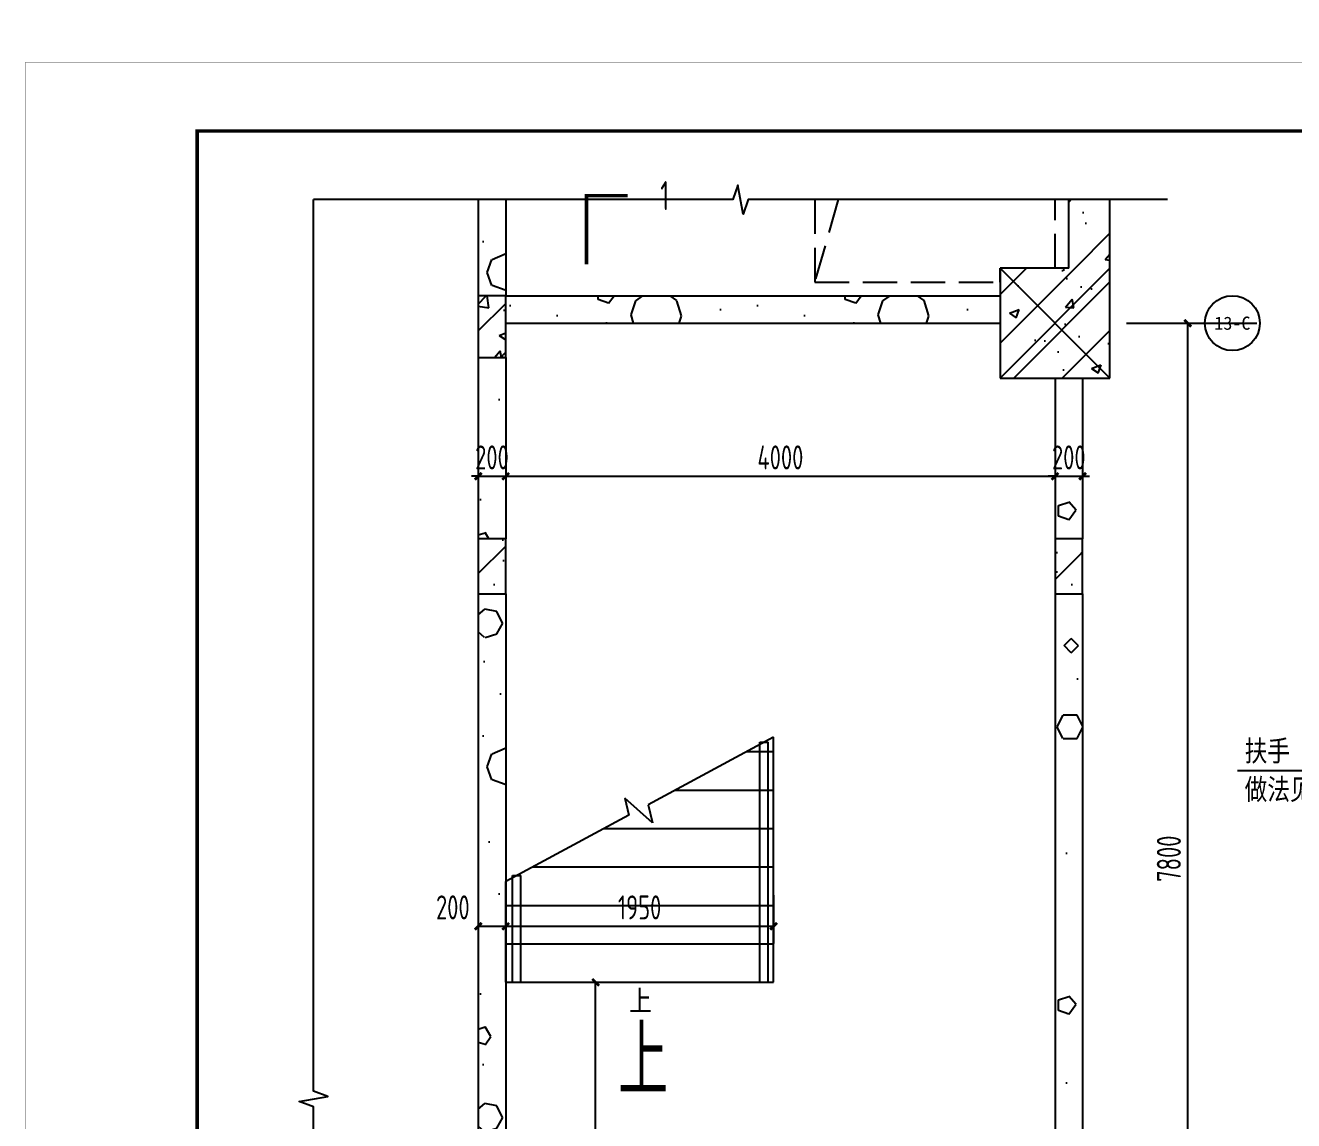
# Model space of a CAD drawing. Extents: x 116425 to 211028, y 11881 to 56060.
# Drawn here: x 116425 to 125660, y 37250 to 45227 of the extents above; entities that cross this region are included whole.
import ezdxf
from ezdxf.enums import TextEntityAlignment as Align
from ezdxf.xclip import XClip

# ---------------------------------------------------------------- set-up
doc = ezdxf.new("R2010")
doc.units = 0
doc.header["$LTSCALE"] = 1000
doc.header["$MEASUREMENT"] = 0
doc.header["$XCLIPFRAME"] = 0
doc.linetypes.add('104-13 B2核心筒$0$DASH', pattern=[0.35, 0.25, -0.1])
doc.linetypes.add('X-104 13#平面$0$DOTE', pattern=[2.42, 2, -0.2, 0.02, -0.2])
for name, color, linetype in [('01-标注_尺寸', 124, 'Continuous'), ('01-标注_符号', 200, 'Continuous'), ('01-标注_轴线坐标', 132, 'Continuous'), ('02-TEXT_标注', 130, 'Continuous'), ('02-TEXT_轴号', 7, 'Continuous'), ('104-13 B2核心筒$0$05-填充_天正', 26, 'Continuous'), ('104-13 B2核心筒$0$A-E_栏杆', 232, 'Continuous'), ('104-13 B2核心筒$0$A-E_电梯', 171, 'Continuous'), ('104-13 B2核心筒$0$A-TECH_结构', 21, 'Continuous'), ('104-13 B2核心筒$0$A_STR-砌块墙', 121, 'Continuous'), ('104-13 B2核心筒$0$A_STR-砼墙', 51, 'Continuous'), ('104-13 B2核心筒$0$A_STR-砼柱', 51, 'Continuous'), ('104-13 B2核心筒$0$PUB_TEXT', 7, 'Continuous'), ('X-104 13#平面$0$A_AXIS-轴线', 36, 'X-104 13#平面$0$DOTE')]:
    doc.layers.add(name, color=color, linetype=linetype)
doc.layers.add('104-13 B0核心筒$0$04-不打印_辅助线', color=165, linetype='Continuous', plot=False)
doc.layers.add('104-13 B2核心筒$0$04-不打印_辅助线', color=165, linetype='Continuous', plot=False)
doc.styles.add('104-13 B2核心筒$0$_TCH_DIM', font='SIMPLEX', dxfattribs={"bigfont": 'GBCBIG'})
doc.styles.add('_TCH_AXIS', font='STXIHEI_0.TTF', dxfattribs={"width": 0.75})
doc.styles.add('_TCH_DIM', font='ros1.shx', dxfattribs={"bigfont": 'jd.shx'})
doc.styles.add('_TCH_DIM_T3', font='ROS1', dxfattribs={"width": 0.8, "bigfont": 'JD'})
doc.styles.add('_TCH_LABEL', font='ros1.shx', dxfattribs={"bigfont": 'jd.shx'})
doc.dimstyles.new('_TCH_ARCH&&50', dxfattribs={"dimtxt": 175, "dimasz": 50, "dimexe": 125, "dimexo": 150, "dimgap": 50, "dimtad": 1, "dimdec": 0, "dimzin": 0, "dimdsep": 46, "dimtxsty": '_TCH_DIM_T3', "dimblk": 'ARCHTICK', "dimcen": 0.09, "dimclrt": 7, "dimazin": 2, "dimtfac": 1, "dimtdec": 0, "dimtix": 1, "dimtmove": 2, "dimatfit": 3, "dimfxl": 0, "dimtolj": 1, "dimtzin": 0, "dimarcsym": 0})
pattern_1 = [(45, (0, 0), (-176.7767, 176.7767), []), (50, (0, 0), (717.26, -62.752), [75, -825]), (355, (0, 0), (-138.751, 752.192), [60, -660]), (100.4514, (59.8, -5.2), (578.509, 689.4395), [63.74, -701.142]), (46.1842, (0, 200), (1067.241, -165.519), [112.5, -1237.5]), (96.6356, (88.9, 186.2), (934.663, 974.118), [95.61, -1051.713]), (351.1842, (0, 200), (934.662, 974.119), [90, -990]), (21, (100, 150), (596.907, -402.619), [75, -825]), (326, (100, 150), (243.315, 725.15), [60, -660]), (71.4514, (149.74, 116.45), (840.223, 322.5305), [63.74, -701.142]), (37.5, (0, 0), (12.1599, 332.8939), [0, -652, 0, -670, 0, -662.5]), (7.5, (0, 0), (263.0695, 394.4117), [0, -382, 0, -637, 0, -252.5]), (327.5, (-223, 0), (533.8224, -22.5549), [0, -250, 0, -780, 0, -1035]), (317.5, (-323, 0), (583.186, 100.105), [0, -325, 0, -518, 0, -735])]
pattern_2 = [(0, (531, -549), (900, 1800), [0, -1800]), (0, (-522, -792), (900, 1800), [0, -1800]), (0, (63, -810), (900, 1800), [0, -1800]), (0, (702, -279), (900, 1800), [0, -1800]), (0, (-45, -900), (900, 1800), [0, -1800]), (0, (882, 855), (900, 1800), [0, -1800]), (0, (333, 711), (900, 1800), [0, -1800]), (0, (621, 486), (900, 1800), [0, -1800]), (0, (-846, 450), (900, 1800), [0, -1800]), (0, (36, 369), (900, 1800), [0, -1800]), (0, (-306, -90), (900, 1800), [0, -1800]), (0, (-288, -765), (900, 1800), [0, -1800]), (0, (387, -837), (900, 1800), [0, -1800]), (0, (882, -45), (900, 1800), [0, -1800]), (0, (-801, -324), (900, 1800), [0, -1800]), (0, (-648, -18), (900, 1800), [0, -1800]), (0, (54, -144), (900, 1800), [0, -1800]), (0, (-198, -405), (900, 1800), [0, -1800]), (0, (-342, 189), (900, 1800), [0, -1800]), (0, (-117, 864), (900, 1800), [0, -1800]), (0, (-729, -702), (900, 1800), [0, -1800]), (0, (261, 495), (900, 1800), [0, -1800]), (0, (-576, 522), (900, 1800), [0, -1800]), (0, (-720, 756), (900, 1800), [0, -1800]), (130.6013, (771.43, 291.43), (-4499.99995, 5400.00002), [79.025, -33111.333]), (18.43495, (642.86, 325.71), (4500, 1800), [81.316, -11302.884]), (90, (642.9, 248.6), (900, 1800), [77.143, -3522.857]), (161.56505, (720, 222.86), (-4500, 1799.9999), [81.316, -11302.884]), (53.1301, (720, 222.86), (900, 1800), [85.714, -8914.285]), (135, (788.6, -694.3), (-900, 1800), [72.73, -5018.44]), (45, (685.7, -694.3), (900, 1800), [72.73, -5018.44]), (135, (737.14, -745.7), (-900, 1800), [72.73, -5018.44]), (45, (737.14, -745.7), (900, 1800), [72.73, -5018.44]), (116.565, (-77.1, 514.3), (-0.0002, 3600), [95.83, -1916.63]), (180, (-120, 600), (-900, 1800), [102.857, -1697.143]), (63.435, (-265.7, 514.3), (8e-06, 3600), [95.83, -1916.63]), (116.565, (-222.9, 428.6), (-0.0002, 3600), [95.83, -1916.63]), (0, (-222.9, 428.6), (900, 1800), [102.857, -1697.143]), (63.435, (-120, 428.6), (8e-06, 3600), [95.83, -1916.63]), (107.10273, (600, -94.286), (-2699.9999, 9000.000015), [116.584, -48848.707]), (143.97263, (565.71, 17.14), (-17099.99978, 12600), [116.584, -24366.06]), (180, (471.4, 85.7), (-900, 1800), [111.43, -1688.57]), (36.02737, (265.71, 17.14), (17099.99987, 12599.99986), [116.584, -24366.06]), (71.56505, (231.43, -85.7), (2700, 9000), [108.42, -11275.78]), (107.10273, (265.714, -197.14), (-2699.9999, 9000.000015), [116.584, -48848.707]), (143.97263, (360, -265.71), (-17099.99978, 12600), [116.584, -24366.06]), (0, (360, -265.7), (900, 1800), [111.43, -1688.57]), (36.02737, (471.43, -265.71), (17099.99987, 12599.99986), [116.584, -24366.06]), (71.56505, (565.71, -197.14), (2700, 9000), [108.42, -11275.78]), (150.2551, (617.14, 745.71), (-2700, 1800), [69.105, -14442.96]), (90, (557.1, 711.4), (900, 1800), [68.57, -3531.43]), (29.7449, (557.14, 711.43), (2700, 1800), [69.105, -14442.96]), (116.565, (197.1, -531.4), (-0.0002, 3600), [95.83, -1916.63]), (168.69007, (154.29, -445.71), (-8100, 1799.99995), [87.41, -18269.056]), (41.18593, (0, -488.57), (22499.99986, 19799.99983), [91.116, -38177.406]), (90, (0, -574.3), (900, 1800), [85.714, -3514.285]), (138.81407, (68.57, -634.286), (-22499.9996, 19800.00013), [91.116, -38177.406]), (16.69924, (68.57, -634.286), (29699.99978, 8999.9999), [89.488, -37495.613]), (60.9454, (154.29, -608.57), (900, 1799.99998), [88.248, -36976.02]), (109.9831, (-557.14, 222.86), (-4500.00002, 12599.99997), [100.326, -42036.592]), (155.55605, (-591.43, 317.14), (-11700.000045, 5399.99989), [103.57, -43395.394]), (24.44395, (-780, 317.14), (11700.00001, 5399.99997), [103.57, -43395.394]), (70.0169, (-814.286, 222.86), (4500.00001, 12599.99997), [100.326, -42036.592]), (109.9831, (-780, 128.57), (-4500.00002, 12599.99997), [100.326, -42036.592]), (160.0169, (-685.71, 94.29), (-4500, 1799.9999), [100.326, -20968.132]), (19.9831, (-685.71, 94.29), (4499.99998, 1800), [100.326, -20968.132]), (70.0169, (-591.43, 128.57), (4500.00001, 12599.99997), [100.326, -42036.592]), (122.0054, (111.43, 60), (-900.0001, 1799.9999), [80.863, -16900.3]), (18.43495, (-8.57, 102.86), (4500, 1800), [81.316, -11302.884]), (90, (-8.6, 25.7), (900, 1800), [77.143, -3522.857]), (161.56505, (68.57, 0), (-4500, 1799.9999), [81.316, -11302.884]), (54.46232, (68.57, 0), (6299.99999, 8999.99999), [73.734, -30894.635]), (116.565, (-411.4, -377.1), (-0.0002, 3600), [95.83, -1916.63]), (180, (-454.3, -291.4), (-900, 1800), [94.286, -1705.714]), (59.03624, (-600, -377.14), (900, 1800), [99.96, -20891.466]), (120.96376, (-548.57, -462.86), (-900.00012, 1799.9999), [99.96, -20891.466]), (0, (-548.6, -462.9), (900, 1800), [94.286, -1705.714]), (63.435, (-454.3, -462.9), (8e-06, 3600), [95.83, -1916.63])]

# ---------------------------------------------------------------- blocks, each defined once
blk = doc.blocks.new('图框-A1')
at = {"const_width": 0.05}
blk.add_lwpolyline([(0, 0), (841, 0), (841, 594), (0, 594)], close=True, dxfattribs=at)
blk = doc.blocks.new('X-104 13#平面$0$轴网')
at = {"layer": 'X-104 13#平面$0$A_AXIS-轴线', "linetype": 'X-104 13#平面$0$DOTE'}
blk.add_line((60408.4, 18000), (-2925, 18000), dxfattribs=at)
blk = doc.blocks.new('X-104 13#平面')
at = {"xscale": 100, "yscale": 100, "zscale": 100}
blk.add_blockref('图框-A1', (-10634.5, -20285.2), dxfattribs=at)
blk.add_blockref('X-104 13#平面$0$轴网', (0, 0))
blk = doc.blocks.new('104 轴线')
for p, q in [((-279783.4, 168880), (-234647.1, 97918.6)), ((-135018.2, 70749.2), (-270908.3, 141489.2))]:
    blk.add_line(p, q)
blk = doc.blocks.new('104-13 B0核心筒')
at = {"layer": '104-13 B0核心筒$0$04-不打印_辅助线'}
ref = blk.add_blockref('104 轴线', (287655.8, 163436.6), dxfattribs=dict(at, rotation=57.54087654753761))
XClip(ref).set_block_clipping_path([(-308258.2439484803, 159880.9876684749), (-256882.7738956955, 79110.5487782021), (-223300.1845035219, 100471.3503204154), (-274675.6545563068, 181241.7892106881)])
blk = doc.blocks.new('104-13 B2核心筒')
at = {"layer": '104-13 B2核心筒$0$05-填充_天正'}
h = blk.add_hatch(dxfattribs=at)
h.set_pattern_fill('加气混凝土', color=256, scale=150, style=0)
h.set_pattern_definition(pattern_2)
h.paths.add_polyline_path([(53500, 18200), (53700, 18200), (53700, 19200), (53633.3, 19333.3), (53500, 19300)])
h = blk.add_hatch(dxfattribs=at)
h.set_pattern_fill('钢筋混凝土', color=256, scale=150, style=0)
h.set_pattern_definition([(45, (0, 0), (-265.165, 265.165), []), (50, (0, 0), (1075.89, -94.128), [112.5, -1237.5]), (355, (0, 0), (-208.127, 1128.288), [90, -990]), (100.4514, (89.7, -7.8), (867.764, 1034.16), [95.61, -1051.713]), (46.1842, (0, 300), (1600.862, -248.279), [168.75, -1856.25]), (96.6356, (133.4, 279.3), (1401.994, 1461.177), [143.415, -1577.57]), (351.1842, (0, 300), (1401.993, 1461.18), [135, -1485]), (21, (150, 225), (895.36, -603.928), [112.5, -1237.5]), (326, (150, 225), (364.973, 1087.725), [90, -990]), (71.4514, (224.6, 174.7), (1260.334, 483.796), [95.61, -1051.713]), (37.5, (0, 0), (18.2398, 499.3408), [0, -978, 0, -1005, 0, -993.75]), (7.5, (0, 0), (394.6043, 591.6176), [0, -573, 0, -955.5, 0, -378.75]), (327.5, (-334.5, 0), (800.7337, -33.8323), [0, -375, 0, -1170, 0, -1552.5]), (317.5, (-484.5, 0), (874.779, 150.1575), [0, -487.5, 0, -777, 0, -1102.5])])
h.paths.add_polyline_path([(58100, 19200), (57800, 19200), (57800, 18400), (58100, 18400)])
h = blk.add_hatch(dxfattribs=at)
h.set_pattern_fill('钢筋混凝土', color=256, scale=100, style=0)
h.set_pattern_definition(pattern_1)
h.paths.add_polyline_path([(57300, 17600), (58100, 17600), (58100, 18400), (57300, 18400)])
h = blk.add_hatch(dxfattribs=at)
h.set_pattern_fill('钢筋混凝土', color=256, scale=100, style=0)
h.set_pattern_definition(pattern_1)
h.paths.add_polyline_path([(53500, 17750), (53700, 17750), (53700, 18200), (53500, 18200)])
h = blk.add_hatch(dxfattribs=at)
h.set_pattern_fill('加气混凝土', color=256, scale=150, style=0)
h.set_pattern_definition(pattern_2)
h.paths.add_polyline_path([(57300, 18000), (57300, 18200), (53700, 18200), (53700, 18000)])
h = blk.add_hatch(dxfattribs=at)
h.set_pattern_fill('加气混凝土', color=256, scale=150, style=0)
h.set_pattern_definition(pattern_2)
h.paths.add_polyline_path([(53500, 16430), (53700, 16430), (53700, 17750), (53500, 17750)])
h = blk.add_hatch(dxfattribs=at)
h.set_pattern_fill('加气混凝土', color=256, scale=150, style=0)
h.set_pattern_definition(pattern_2)
h.paths.add_polyline_path([(57700, 16430), (57900, 16430), (57900, 17600), (57700, 17600)])
h = blk.add_hatch(dxfattribs=at)
h.set_pattern_fill('钢筋混凝土', color=256, scale=100, style=0)
h.set_pattern_definition(pattern_1)
h.paths.add_polyline_path([(53500, 16030), (53700, 16030), (53700, 16430), (53500, 16430)])
h = blk.add_hatch(dxfattribs=at)
h.set_pattern_fill('钢筋混凝土', color=256, scale=100, style=0)
h.set_pattern_definition(pattern_1)
h.paths.add_polyline_path([(57700, 16030), (57900, 16030), (57900, 16430), (57700, 16430)])
h = blk.add_hatch(dxfattribs=at)
h.set_pattern_fill('加气混凝土', color=256, scale=150, style=0)
h.set_pattern_definition(pattern_2)
h.paths.add_polyline_path([(53700, 16030), (53500, 16030), (53500, 11150), (53566.7, 11050), (53700, 11050)])
h = blk.add_hatch(dxfattribs=at)
h.set_pattern_fill('加气混凝土', color=256, scale=150, style=0)
h.set_pattern_definition(pattern_2)
h.paths.add_polyline_path([(57900, 16030), (57700, 16030), (57700, 10200), (57740, 10100), (57900, 10100)])
at = {"layer": '104-13 B2核心筒$0$04-不打印_辅助线'}
for p, q in [((57300, 17600), (58100, 18400)), ((57300, 18400), (58100, 17600))]:
    blk.add_line(p, q, dxfattribs=at)
at = {"layer": '104-13 B2核心筒$0$A-E_栏杆'}
for p, q in [((55550, 13200), (55550, 14948.2)), ((55550, 14948.2), (55610, 14948.2)), ((55610, 13200), (55610, 14948.2)), ((53750, 13200), (53750, 13977.2)), ((53750, 13977.2), (53810, 13977.2)), ((53810, 13200), (53810, 13977.2)), ((53750, 13200), (53810, 13200)), ((55550, 13200), (55610, 13200))]:
    blk.add_line(p, q, dxfattribs=at)
at = {"layer": '104-13 B2核心筒$0$A-E_电梯'}
for p, q in [((55650, 14986), (54736.5, 14493.2)), ((55650, 13200), (55650, 14986)), ((55453.5, 14880), (55650, 14880)), ((54934.5, 14600), (55650, 14600)), ((54767.7, 14361.8), (54566.7, 14540.6)), ((54566.7, 14540.6), (54595.9, 14417.3)), ((54595.9, 14417.3), (53700, 13934)), ((54736.5, 14493.2), (54767.7, 14361.8)), ((54415.5, 14320), (55650, 14320)), ((53896.5, 14040), (55650, 14040)), ((53700, 13200), (53700, 13934)), ((53700, 13760), (55650, 13760)), ((53700, 13480), (55650, 13480)), ((53700, 13200), (55650, 13200))]:
    blk.add_line(p, q, dxfattribs=at)
at = {"layer": '104-13 B2核心筒$0$A-TECH_结构', "linetype": '104-13 B2核心筒$0$DASH'}
blk.add_lwpolyline([(57700, 19200), (56158.6, 19031.6), (55950, 18300)], dxfattribs=at)
blk.add_lwpolyline([(55950, 18300), (57300, 18300), (57300, 18400, -0.670877), (57300, 18400, -0.000065), (57700, 18400), (57700, 18848), (57700, 19200), (55950, 19200)], format="xyb", close=True, dxfattribs=at)
at = {"layer": '104-13 B2核心筒$0$A_STR-砌块墙'}
for p, q in [((53500, 19300), (53500, 18200)), ((53700, 19200), (53700, 18200)), ((53700, 18200), (57300, 18200)), ((53700, 18000), (57300, 18000)), ((53500, 17750), (53500, 16430)), ((53700, 17750), (53700, 16430)), ((57700, 17600), (57700, 16430)), ((57900, 17600), (57900, 16430)), ((53500, 16030), (53500, 11150)), ((53700, 16030), (53700, 11050)), ((57700, 16030), (57700, 10200)), ((57900, 16030), (57900, 10100))]:
    blk.add_line(p, q, dxfattribs=at)
at = {"layer": '104-13 B2核心筒$0$A_STR-砼墙'}
for p, q in [((57800, 18400), (57800, 19200)), ((58100, 18400), (58100, 19200))]:
    blk.add_line(p, q, dxfattribs=at)
at = {"layer": '104-13 B2核心筒$0$A_STR-砼柱'}
for p, q in [((57800, 18400), (57300, 18400)), ((57300, 18400), (57300, 17600)), ((58100, 17600), (58100, 18400)), ((53700, 18200), (53500, 18200)), ((53500, 18200), (53500, 17750)), ((53700, 17750), (53700, 18200)), ((53500, 17750), (53700, 17750)), ((57300, 17600), (58100, 17600)), ((53700, 16430), (53500, 16430)), ((53500, 16430), (53500, 16030)), ((53700, 16030), (53700, 16430)), ((57900, 16430), (57700, 16430)), ((57700, 16430), (57700, 16030)), ((57900, 16030), (57900, 16430)), ((53500, 16030), (53700, 16030)), ((57700, 16030), (57900, 16030))]:
    blk.add_line(p, q, dxfattribs=at)
at = {"layer": '104-13 B2核心筒$0$PUB_TEXT', "style": '104-13 B2核心筒$0$_TCH_DIM'}
blk.add_text('上', height=506.4, dxfattribs=at).set_placement((54518.6, 12377.5))
blk = doc.blocks.new('图框-A1+1-4')
for points, const_width in [([(0, 0), (1051, 0), (1051, 594), (0, 594)], 0.05), ([(976, 584), (25, 584), (25, 10), (976, 10)], 0.5)]:
    blk.add_lwpolyline(points, close=True, dxfattribs=dict(const_width=const_width))
blk = doc.blocks.new('_ArchTick')
at = {"color": 0, "linetype": 'ByBlock', "const_width": 0.4}
blk.add_lwpolyline([(-0.5, -0.5), (0.5, 0.5)], dxfattribs=at)
blk = doc.blocks.new('*D466')
at = {"layer": '01-标注_尺寸', "color": 0, "lineweight": -2, "transparency": 16777216}
for p, q in [((124467.3, 43058.1), (125014.1, 43058.1)), ((124889.1, 35258.1), (124889.1, 43058.1)), ((124467.3, 35258.1), (125014.1, 35258.1))]:
    blk.add_line(p, q, dxfattribs=at)
at = {"layer": 'Defpoints', "color": 0, "transparency": 16777216}
for p in [(124317.3, 43058.1), (124889.1, 43058.1), (124317.3, 35258.1)]:
    blk.add_point(p, dxfattribs=at)
at = {"layer": '01-标注_尺寸', "color": 0, "lineweight": -2, "transparency": 16777216, "xscale": 50, "yscale": 50, "zscale": 50}
for p, rotation in [((124889.1, 43058.1), 90), ((124889.1, 35258.1), 270)]:
    blk.add_blockref('_ArchTick', p, dxfattribs=dict(at, rotation=rotation))
at = {"layer": '01-标注_尺寸', "color": 7, "transparency": 16777216, "insert": (124751.6, 39158.1), "char_height": 175, "attachment_point": 5, "rotation": 90, "style": '_TCH_DIM_T3'}
blk.add_mtext('\\A1;7800', dxfattribs=at)
blk = doc.blocks.new('*D470')
at = {"layer": '01-标注_尺寸', "color": 0, "lineweight": -2, "transparency": 16777216}
for p, q in [((123922.9, 42508.1), (123922.9, 41817.9)), ((124122.9, 42508.1), (124122.9, 41817.9)), ((123922.9, 41942.9), (123872.9, 41942.9)), ((123922.9, 41942.9), (124122.9, 41942.9)), ((124122.9, 41942.9), (124172.9, 41942.9))]:
    blk.add_line(p, q, dxfattribs=at)
at = {"layer": 'Defpoints', "color": 0, "transparency": 16777216}
for p in [(123922.9, 42658.1), (124122.9, 42658.1), (124122.9, 41942.9)]:
    blk.add_point(p, dxfattribs=at)
at = {"layer": '01-标注_尺寸', "color": 0, "lineweight": -2, "transparency": 16777216, "xscale": 50, "yscale": 50, "zscale": 50}
blk.add_blockref('_ArchTick', (123922.9, 41942.9), dxfattribs=at)
at = {"layer": '01-标注_尺寸', "color": 0, "lineweight": -2, "transparency": 16777216, "xscale": 50, "yscale": 50, "zscale": 50, "rotation": 180}
blk.add_blockref('_ArchTick', (124122.9, 41942.9), dxfattribs=at)
at = {"layer": '01-标注_尺寸', "color": 7, "transparency": 16777216, "insert": (124022.9, 42080.4), "char_height": 175, "attachment_point": 5, "style": '_TCH_DIM_T3'}
blk.add_mtext('\\A1;200', dxfattribs=at)
blk = doc.blocks.new('*D471')
at = {"layer": '01-标注_尺寸', "color": 0, "lineweight": -2, "transparency": 16777216}
for p, q in [((119922.9, 42508.1), (119922.9, 41817.9)), ((123922.9, 42508.1), (123922.9, 41817.9)), ((119922.9, 41942.9), (123922.9, 41942.9))]:
    blk.add_line(p, q, dxfattribs=at)
at = {"layer": 'Defpoints', "color": 0, "transparency": 16777216}
for p in [(119922.9, 42658.1), (123922.9, 42658.1), (123922.9, 41942.9)]:
    blk.add_point(p, dxfattribs=at)
at = {"layer": '01-标注_尺寸', "color": 0, "lineweight": -2, "transparency": 16777216, "xscale": 50, "yscale": 50, "zscale": 50, "rotation": 180}
blk.add_blockref('_ArchTick', (119922.9, 41942.9), dxfattribs=at)
at = {"layer": '01-标注_尺寸', "color": 0, "lineweight": -2, "transparency": 16777216, "xscale": 50, "yscale": 50, "zscale": 50}
blk.add_blockref('_ArchTick', (123922.9, 41942.9), dxfattribs=at)
at = {"layer": '01-标注_尺寸', "color": 7, "transparency": 16777216, "insert": (121922.9, 42080.4), "char_height": 175, "attachment_point": 5, "style": '_TCH_DIM_T3'}
blk.add_mtext('\\A1;4000', dxfattribs=at)
blk = doc.blocks.new('*D472')
at = {"layer": '01-标注_尺寸', "color": 0, "lineweight": -2, "transparency": 16777216}
for p, q in [((119722.9, 42508.1), (119722.9, 41817.9)), ((119922.9, 42508.1), (119922.9, 41817.9)), ((119722.9, 41942.9), (119672.9, 41942.9)), ((119722.9, 41942.9), (119922.9, 41942.9)), ((119922.9, 41942.9), (119972.9, 41942.9))]:
    blk.add_line(p, q, dxfattribs=at)
at = {"layer": 'Defpoints', "color": 0, "transparency": 16777216}
for p in [(119722.9, 42658.1), (119922.9, 42658.1), (119922.9, 41942.9)]:
    blk.add_point(p, dxfattribs=at)
at = {"layer": '01-标注_尺寸', "color": 0, "lineweight": -2, "transparency": 16777216, "xscale": 50, "yscale": 50, "zscale": 50}
blk.add_blockref('_ArchTick', (119722.9, 41942.9), dxfattribs=at)
at = {"layer": '01-标注_尺寸', "color": 0, "lineweight": -2, "transparency": 16777216, "xscale": 50, "yscale": 50, "zscale": 50, "rotation": 180}
blk.add_blockref('_ArchTick', (119922.9, 41942.9), dxfattribs=at)
at = {"layer": '01-标注_尺寸', "color": 7, "transparency": 16777216, "insert": (119822.9, 42080.4), "char_height": 175, "attachment_point": 5, "style": '_TCH_DIM_T3'}
blk.add_mtext('\\A1;200', dxfattribs=at)
blk = doc.blocks.new('*D615')
at = {"layer": '01-标注_尺寸', "color": 0, "lineweight": -2, "transparency": 16777216}
for p, q in [((120182.9, 38258.1), (120702.5, 38258.1)), ((120577.5, 34058.1), (120577.5, 38258.1)), ((120182.9, 34058.1), (120702.5, 34058.1))]:
    blk.add_line(p, q, dxfattribs=at)
at = {"layer": 'Defpoints', "color": 0, "transparency": 16777216}
for p in [(120032.9, 38258.1), (120577.5, 38258.1), (120032.9, 34058.1)]:
    blk.add_point(p, dxfattribs=at)
at = {"layer": '01-标注_尺寸', "color": 0, "lineweight": -2, "transparency": 16777216, "xscale": 50, "yscale": 50, "zscale": 50}
for p, rotation in [((120577.5, 38258.1), 90), ((120577.5, 34058.1), 270)]:
    blk.add_blockref('_ArchTick', p, dxfattribs=dict(at, rotation=rotation))
at = {"layer": '01-标注_尺寸', "color": 7, "transparency": 16777216, "insert": (120440, 36158.1), "char_height": 175, "attachment_point": 5, "rotation": 90, "style": '_TCH_DIM_T3'}
blk.add_mtext('\\A1;4200', dxfattribs=at)
blk = doc.blocks.new('*D620')
at = {"layer": '01-标注_尺寸', "color": 0, "lineweight": -2, "transparency": 16777216}
for p, q in [((119922.9, 38893.2), (119922.9, 38540.8)), ((121872.9, 38893.2), (121872.9, 38540.8)), ((119922.9, 38665.8), (121872.9, 38665.8))]:
    blk.add_line(p, q, dxfattribs=at)
at = {"layer": 'Defpoints', "color": 0, "transparency": 16777216}
for p in [(119922.9, 39043.2), (121872.9, 39043.2), (121872.9, 38665.8)]:
    blk.add_point(p, dxfattribs=at)
at = {"layer": '01-标注_尺寸', "color": 0, "lineweight": -2, "transparency": 16777216, "xscale": 50, "yscale": 50, "zscale": 50, "rotation": 180}
blk.add_blockref('_ArchTick', (119922.9, 38665.8), dxfattribs=at)
at = {"layer": '01-标注_尺寸', "color": 0, "lineweight": -2, "transparency": 16777216, "xscale": 50, "yscale": 50, "zscale": 50}
blk.add_blockref('_ArchTick', (121872.9, 38665.8), dxfattribs=at)
at = {"layer": '01-标注_尺寸', "color": 7, "transparency": 16777216, "insert": (120897.9, 38803.3), "char_height": 175, "attachment_point": 5, "style": '_TCH_DIM_T3'}
blk.add_mtext('\\A1;1950', dxfattribs=at)
blk = doc.blocks.new('*D621')
at = {"layer": '01-标注_尺寸', "color": 0, "lineweight": -2, "transparency": 16777216}
for p, q in [((119722.9, 38893.2), (119722.9, 38540.8)), ((119922.9, 38893.2), (119922.9, 38540.8)), ((119722.9, 38665.8), (119922.9, 38665.8))]:
    blk.add_line(p, q, dxfattribs=at)
at = {"layer": 'Defpoints', "color": 0, "transparency": 16777216}
for p in [(119722.9, 39043.2), (119922.9, 39043.2), (119922.9, 38665.8)]:
    blk.add_point(p, dxfattribs=at)
at = {"layer": '01-标注_尺寸', "color": 0, "lineweight": -2, "transparency": 16777216, "xscale": 50, "yscale": 50, "zscale": 50, "rotation": 180}
blk.add_blockref('_ArchTick', (119722.9, 38665.8), dxfattribs=at)
at = {"layer": '01-标注_尺寸', "color": 0, "lineweight": -2, "transparency": 16777216, "xscale": 50, "yscale": 50, "zscale": 50}
blk.add_blockref('_ArchTick', (119922.9, 38665.8), dxfattribs=at)
at = {"layer": '01-标注_尺寸', "color": 7, "transparency": 16777216, "insert": (119537.9, 38803.3), "char_height": 175, "attachment_point": 5, "style": '_TCH_DIM_T3'}
blk.add_mtext('\\A1;200', dxfattribs=at)

msp = doc.modelspace()

# ---------------------------------------------------------------- linework, layer by layer
at = {"layer": '01-标注_符号'}
msp.add_line((126862.3, 39798.1), (125250.9, 39798.1), dxfattribs=at)
for points in [[(124742.6, 43958.1), (121689, 43958.1), (121650.8, 43853.1), (121613.8, 44063.1), (121576.5, 43958.1), (118522.9, 43958.1)], [(118522.9, 30858.1), (118522.9, 37351.9), (118417.9, 37390.1), (118627.9, 37427.1), (118522.9, 37464.4), (118522.9, 43958.1)]]:
    msp.add_lwpolyline(points, dxfattribs=at)
at = {"layer": '01-标注_符号', "const_width": 25}
msp.add_lwpolyline([(120511.5, 43487), (120511.5, 43987), (120811.5, 43987)], dxfattribs=at)
at = {"layer": '01-标注_符号'}
msp.add_lwpolyline([(120897.9, 38258.1, 0, 0, 0), (120897.9, 39228.1, 40, 0, 0), (120897.9, 39378.1, 0, 0, 0)], format="xyseb", dxfattribs=at)
at = {"layer": '01-标注_轴线坐标'}
msp.add_line((124442.6, 43058.1), (125392.6, 43058.1), dxfattribs=at)
msp.add_circle((125214.1, 43058.1), 200, dxfattribs=at)

# ---------------------------------------------------------------- block references
at = {"xscale": 50, "yscale": 50, "zscale": 50}
msp.add_blockref('图框-A1+1-4', (116426.7, 15258.1), dxfattribs=at)
ref = msp.add_blockref('104-13 B2核心筒', (66222.9, 25058.1))
XClip(ref).set_block_clipping_path([(52299.99999998, 5800.0000000775), (59300.0000000703, 18899.9995828861)])
ref = msp.add_blockref('104-13 B0核心筒', (81722.9, 25058.1))
XClip(ref).set_block_clipping_path([(52799.9999997682, 5800.0000000778), (58406.23745752, 18900.000000001)])
ref = msp.add_blockref('X-104 13#平面', (89222.9, 25058.1))
XClip(ref).set_block_clipping_path([(52600.0000000065, 7800.0004171911), (60173.8070770114, 18900)])
ref = msp.add_blockref('X-104 13#平面', (135059.8, 23721.2))
XClip(ref).set_block_clipping_path([(47300.0000000066, 8199.9999999998), (54100.0000000072, 18799.9999999998)])

# ---------------------------------------------------------------- texts
at = {"layer": '02-TEXT_标注', "style": '_TCH_LABEL', "width": 0.705882}
msp.add_text('1', height=212.5, dxfattribs=at).set_placement((121049, 43880.7))
at = {"layer": '02-TEXT_标注', "style": '_TCH_DIM'}
for s, height, p in [('扶手', 173.64, (125303.4, 39850.6)), ('做法见设计说明', 173.64, (125303.4, 39570.6)), ('上', 173.6, (120821.3, 38030.6))]:
    msp.add_text(s, height=height, dxfattribs=at).set_placement(p)
at = {"layer": '02-TEXT_轴号', "style": '_TCH_AXIS', "width": 0.927711}
msp.add_text('13-C', height=95.69, dxfattribs=at).set_placement((125082.5, 43010.3), (125345.6, 43010.3), align=Align.FIT)

# ---------------------------------------------------------------- dimensions: what is measured, and where the dimension line sits
at = {"layer": '01-标注_尺寸'}
for p1, p2, distance, picture, middle in [((124317.3, 35258.1), (124317.3, 43058.1), -571.8, '*D466', (124751.6, 39158.1)), ((119722.9, 42658.1), (119922.9, 42658.1), -715.3, '*D472', (119822.9, 42080.4)), ((119922.9, 42658.1), (123922.9, 42658.1), -715.3, '*D471', (121922.9, 42080.4)), ((123922.9, 42658.1), (124122.9, 42658.1), -715.3, '*D470', (124022.9, 42080.4)), ((119922.9, 39043.2), (121872.9, 39043.2), -377.5, '*D620', (120897.9, 38803.3)), ((120032.9, 34058.1), (120032.9, 38258.1), -544.6, '*D615', (120440, 36158.1))]:
    dim = msp.add_aligned_dim(p1=p1, p2=p2, distance=distance, dimstyle='_TCH_ARCH&&50', dxfattribs=at)
    dim.commit()
    dim.dimension.update_dxf_attribs({"geometry": picture, "text_midpoint": middle})
dim = msp.add_linear_dim(base=(119922.9, 38665.8), p1=(119722.9, 39043.2), p2=(119922.9, 39043.2), angle=0, dimstyle='_TCH_ARCH&&50', dxfattribs=at)
dim.commit()
dim.dimension.update_dxf_attribs({"geometry": '*D621', "text_midpoint": (119537.9, 38803.3), "dimtype": 161})

doc.saveas('drawing.dxf')
